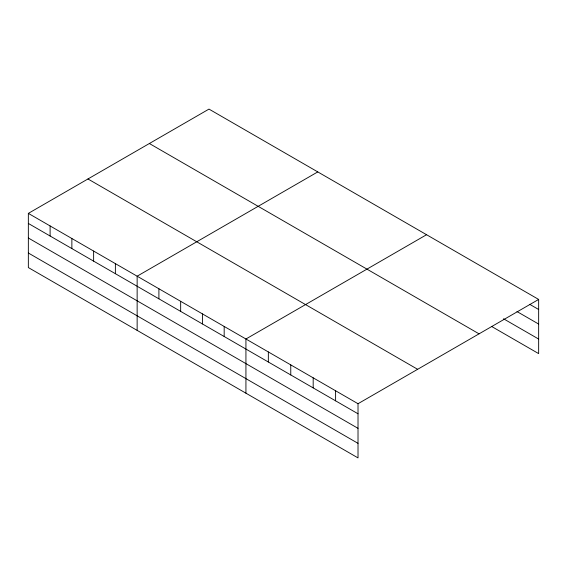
<?xml version="1.0" encoding="UTF-8"?>
<svg xmlns="http://www.w3.org/2000/svg" width="567" height="567" viewBox="0 0 567 567"><rect width="100%" height="100%" fill="white"/><g stroke="black" fill="none" stroke-linecap="round" stroke-linejoin="round"><path stroke-width="0.85" d="M28.35 213.383L358.018 403.718L358.018 457.902L28.35 267.567L28.35 213.383L208.982 109.098L538.65 299.433L538.65 353.617L491.575 326.436M317.768 171.907L137.143 276.193L137.143 330.377M426.561 234.717L245.929 339.002L245.929 393.186M358.018 403.718L538.65 299.433M529.684 304.316L538.65 309.497M516.976 311.545L538.65 324.055M503.531 318.782L538.65 339.059M149.369 143.515L479.044 333.843M87.956 178.966L417.631 369.301M28.35 223.448L358.018 413.782M28.35 238.005L358.018 428.34M28.35 253.01L358.018 443.344M335.6 390.776L335.6 400.841M313.182 377.828L313.182 387.892M290.765 364.886L290.765 374.95M268.347 351.944L268.347 362.008M224.178 326.443L224.178 336.507M202.419 313.877L202.419 323.941M180.66 301.318L180.66 311.382M158.902 288.752L158.902 298.816M115.385 263.634L115.385 273.698M93.626 251.068L93.626 261.132M71.867 238.509L71.867 248.573M50.109 225.942L50.109 236.007"/></g></svg>
